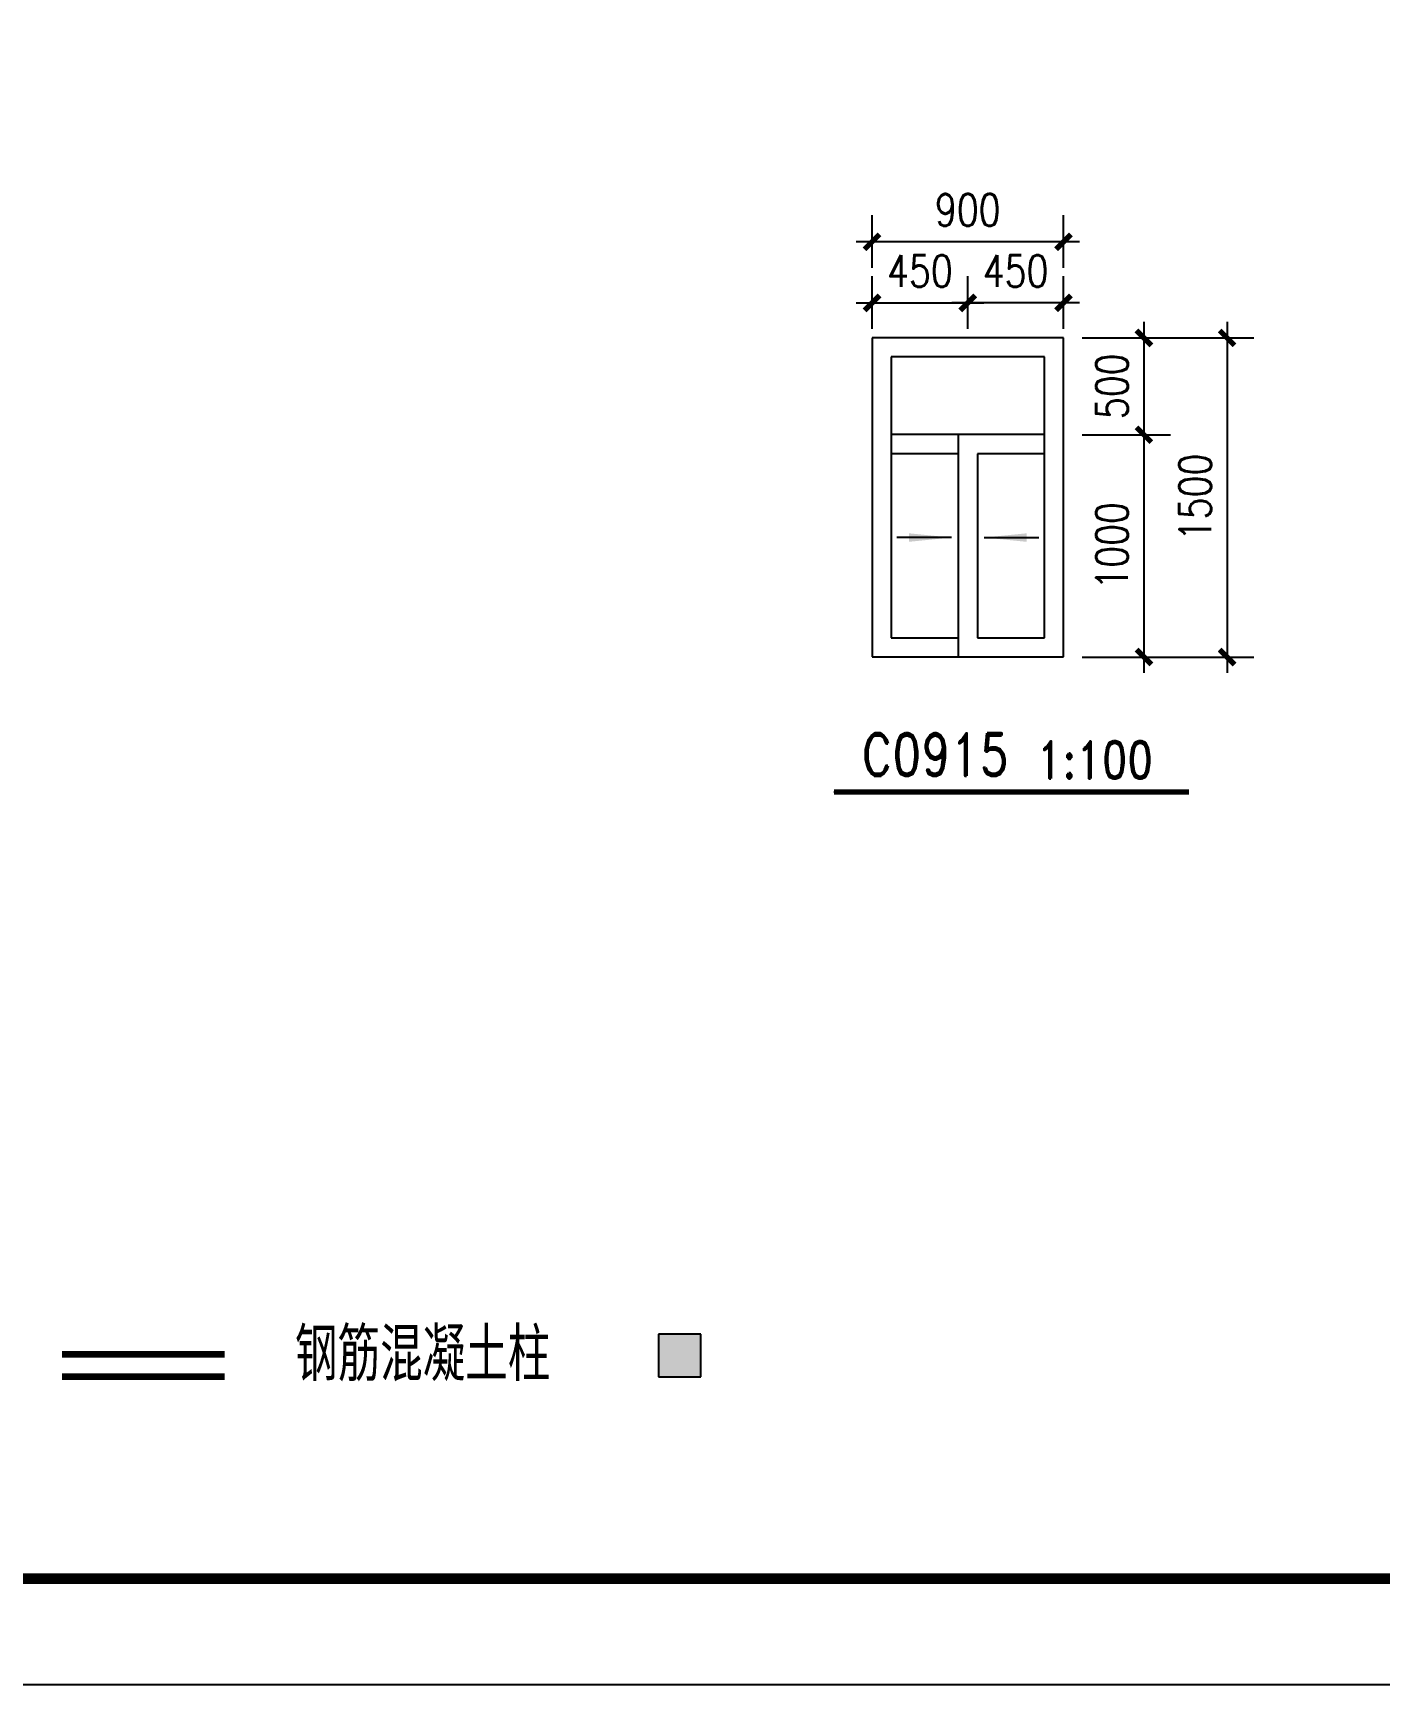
# Model space of a CAD drawing. Extents: x 575917 to 733065, y -270021 to -228021.
# Drawn here: x 619447 to 632109, y -270021 to -254492 of the extents above; entities that cross this region are included whole.
import ezdxf
from ezdxf.enums import TextEntityAlignment as Align

# ---------------------------------------------------------------- set-up
doc = ezdxf.new("R2010")
doc.units = 0
doc.header["$LTSCALE"] = 1000
doc.header["$MEASUREMENT"] = 0
doc.layers.get('0').update_dxf_attribs({"linetype": 'CONTINUOUS'})
doc.layers.get('DEFPOINTS').update_dxf_attribs({"linetype": 'CONTINUOUS'})
for name, color, linetype in [('1', 3, 'CONTINUOUS'), ('PUB_DIM', 3, 'CONTINUOUS'), ('PUB_SYMB', 3, 'CONTINUOUS'), ('PUB_TEXT', 7, 'CONTINUOUS'), ('PUB_TITLE', 4, 'CONTINUOUS'), ('PUB_WALL', 255, 'CONTINUOUS'), ('SOLID_HATCH', 251, 'CONTINUOUS'), ('WALL', 151, 'CONTINUOUS'), ('WINDOW', 2, 'CONTINUOUS')]:
    doc.layers.add(name, color=color, linetype=linetype)
doc.styles.add('CHINESE-3', font='romand.shx', dxfattribs={"width": 0.8, "bigfont": 'ochinese.shx'})
doc.styles.add('dim_font', font='SIMPLEX.shx', dxfattribs={"width": 0.8})
doc.styles.add('Hztxt', font='tssdeng.shx', dxfattribs={"width": 0.7, "bigfont": 'hztxt.shx'})
doc.dimstyles.new('DIMN', dxfattribs={"dimtxt": 300, "dimasz": 100, "dimexe": 250, "dimexo": 300, "dimgap": 0, "dimtad": 0, "dimdec": 0, "dimzin": 0, "dimdsep": 46, "dimtxsty": 'dim_font', "dimblk": 'ARCHTICK', "dimcen": 0.09, "dimdle": 150, "dimclrt": 7, "dimazin": 0, "dimtfac": 1, "dimtdec": 0, "dimtix": 1, "dimtmove": 2, "dimatfit": 3, "dimldrblk": 'ARCHTICK', "dimfxl": 1, "dimtvp": 1, "dimtolj": 1, "dimtzin": 0, "dimarcsym": 0})

# ---------------------------------------------------------------- blocks, each defined once
blk = doc.blocks.new('_FZH')
for p, q in [((-0.5, 0.5), (-0.5, -0.5)), ((0.5, 0.5), (-0.5, 0.5)), ((0.5, -0.5), (0.5, 0.5)), ((-0.5, -0.5), (0.5, -0.5))]:
    blk.add_line(p, q)
at = {"layer": 'SOLID_HATCH'}
blk.add_solid([(0.5, 0.5), (0.5, -0.5), (-0.5, 0.5), (-0.5, -0.5)], dxfattribs=at)
blk = doc.blocks.new('_archtick')
at = {"const_width": 0.5}
blk.add_lwpolyline([(-0.7, -0.7), (0.7, 0.7)], dxfattribs=at)
blk = doc.blocks.new('*D1628')
at = {"layer": 'DEFPOINTS', "color": 0, "transparency": 16777216}
for p in [(628234, -257029), (627334, -257572), (628234, -257572)]:
    blk.add_point(p, dxfattribs=at)
at = {"layer": 'PUB_DIM', "color": 0, "lineweight": -2, "transparency": 16777216}
for p, q in [((627334, -257272), (627334, -256779)), ((628234, -257272), (628234, -256779)), ((627184, -257029), (628384, -257029))]:
    blk.add_line(p, q, dxfattribs=at)
at = {"layer": 'PUB_DIM', "color": 0, "lineweight": -2, "transparency": 16777216, "xscale": 100, "yscale": 100, "zscale": 100, "rotation": 180}
blk.add_blockref('_archtick', (627334, -257029), dxfattribs=at)
at = {"layer": 'PUB_DIM', "color": 0, "lineweight": -2, "transparency": 16777216, "xscale": 100, "yscale": 100, "zscale": 100}
blk.add_blockref('_archtick', (628234, -257029), dxfattribs=at)
at = {"layer": 'PUB_DIM', "color": 7, "transparency": 16777216, "insert": (627784, -256729), "char_height": 300, "attachment_point": 5, "style": 'dim_font'}
blk.add_mtext('\\A1;450', dxfattribs=at)
blk = doc.blocks.new('*D1629')
at = {"layer": 'DEFPOINTS', "color": 0, "transparency": 16777216}
for p in [(628234, -257029), (628234, -257572), (629134, -257572)]:
    blk.add_point(p, dxfattribs=at)
at = {"layer": 'PUB_DIM', "color": 0, "lineweight": -2, "transparency": 16777216}
for p, q in [((628234, -257272), (628234, -256779)), ((629134, -257272), (629134, -256779)), ((629284, -257029), (628084, -257029))]:
    blk.add_line(p, q, dxfattribs=at)
at = {"layer": 'PUB_DIM', "color": 0, "lineweight": -2, "transparency": 16777216, "xscale": 100, "yscale": 100, "zscale": 100, "rotation": 180}
blk.add_blockref('_archtick', (628234, -257029), dxfattribs=at)
at = {"layer": 'PUB_DIM', "color": 0, "lineweight": -2, "transparency": 16777216, "xscale": 100, "yscale": 100, "zscale": 100}
blk.add_blockref('_archtick', (629134, -257029), dxfattribs=at)
at = {"layer": 'PUB_DIM', "color": 7, "transparency": 16777216, "insert": (628684, -256729), "char_height": 300, "attachment_point": 5, "style": 'dim_font'}
blk.add_mtext('\\A1;450', dxfattribs=at)
blk = doc.blocks.new('*D1630')
at = {"layer": 'DEFPOINTS', "color": 0, "transparency": 16777216}
for p in [(627334, -256455), (627334, -256998), (629134, -256998)]:
    blk.add_point(p, dxfattribs=at)
at = {"layer": 'PUB_DIM', "color": 0, "lineweight": -2, "transparency": 16777216}
for p, q in [((627334, -256698), (627334, -256205)), ((629134, -256698), (629134, -256205)), ((629284, -256455), (627184, -256455))]:
    blk.add_line(p, q, dxfattribs=at)
at = {"layer": 'PUB_DIM', "color": 0, "lineweight": -2, "transparency": 16777216, "xscale": 100, "yscale": 100, "zscale": 100, "rotation": 180}
blk.add_blockref('_archtick', (627334, -256455), dxfattribs=at)
at = {"layer": 'PUB_DIM', "color": 0, "lineweight": -2, "transparency": 16777216, "xscale": 100, "yscale": 100, "zscale": 100}
blk.add_blockref('_archtick', (629134, -256455), dxfattribs=at)
at = {"layer": 'PUB_DIM', "color": 7, "transparency": 16777216, "insert": (628234, -256155), "char_height": 300, "attachment_point": 5, "style": 'dim_font'}
blk.add_mtext('\\A1;900', dxfattribs=at)
blk = doc.blocks.new('*D1631')
at = {"layer": 'DEFPOINTS', "color": 0, "transparency": 16777216}
for p in [(629010, -257358), (629010, -258268), (629890, -258268)]:
    blk.add_point(p, dxfattribs=at)
at = {"layer": 'PUB_DIM', "color": 0, "lineweight": -2, "transparency": 16777216}
for p, q in [((629890, -257208), (629890, -258418)), ((629310, -257358), (630140, -257358)), ((629310, -258268), (630140, -258268))]:
    blk.add_line(p, q, dxfattribs=at)
at = {"layer": 'PUB_DIM', "color": 0, "lineweight": -2, "transparency": 16777216, "xscale": 100, "yscale": 100, "zscale": 100}
for p, rotation in [((629890, -257358), 90), ((629890, -258268), 270)]:
    blk.add_blockref('_archtick', p, dxfattribs=dict(at, rotation=rotation))
at = {"layer": 'PUB_DIM', "color": 7, "transparency": 16777216, "insert": (629590, -257813), "char_height": 300, "attachment_point": 5, "rotation": 90, "style": 'dim_font'}
blk.add_mtext('\\A1;500', dxfattribs=at)
blk = doc.blocks.new('*D1632')
at = {"layer": 'DEFPOINTS', "color": 0, "transparency": 16777216}
for p in [(629792, -257358), (629792, -260358), (630672, -260358)]:
    blk.add_point(p, dxfattribs=at)
at = {"layer": 'PUB_DIM', "color": 0, "lineweight": -2, "transparency": 16777216}
for p, q in [((630672, -257208), (630672, -260508)), ((630092, -257358), (630922, -257358)), ((630092, -260358), (630922, -260358))]:
    blk.add_line(p, q, dxfattribs=at)
at = {"layer": 'PUB_DIM', "color": 0, "lineweight": -2, "transparency": 16777216, "xscale": 100, "yscale": 100, "zscale": 100}
for p, rotation in [((630672, -257358), 90), ((630672, -260358), 270)]:
    blk.add_blockref('_archtick', p, dxfattribs=dict(at, rotation=rotation))
at = {"layer": 'PUB_DIM', "color": 7, "transparency": 16777216, "insert": (630372, -258858), "char_height": 300, "attachment_point": 5, "rotation": 90, "style": 'dim_font'}
blk.add_mtext('\\A1;1500', dxfattribs=at)
blk = doc.blocks.new('*D1633')
at = {"layer": 'DEFPOINTS', "color": 0, "transparency": 16777216}
for p in [(629010, -258268), (629010, -260358), (629890, -260358)]:
    blk.add_point(p, dxfattribs=at)
at = {"layer": 'PUB_DIM', "color": 0, "lineweight": -2, "transparency": 16777216}
for p, q in [((629890, -258118), (629890, -260508)), ((629310, -258268), (630140, -258268)), ((629310, -260358), (630140, -260358))]:
    blk.add_line(p, q, dxfattribs=at)
at = {"layer": 'PUB_DIM', "color": 0, "lineweight": -2, "transparency": 16777216, "xscale": 100, "yscale": 100, "zscale": 100}
for p, rotation in [((629890, -258268), 90), ((629890, -260358), 270)]:
    blk.add_blockref('_archtick', p, dxfattribs=dict(at, rotation=rotation))
at = {"layer": 'PUB_DIM', "color": 7, "transparency": 16777216, "insert": (629590, -259313), "char_height": 300, "attachment_point": 5, "rotation": 90, "style": 'dim_font'}
blk.add_mtext('\\A1;1000', dxfattribs=at)
blk = doc.blocks.new('_ARROW')
blk.add_solid([(0, 0), (-1, 0.1), (-1, -0.1)])

msp = doc.modelspace()

# ---------------------------------------------------------------- linework, layer by layer
at = {"layer": 'PUB_SYMB'}
for points in [[(628081.2, -259235.1), (627565.8, -259235.1)], [(628387, -259235.1), (628902.5, -259235.1)]]:
    msp.add_lwpolyline(points, dxfattribs=at)
at = {"layer": 'PUB_TEXT'}
for p, q in [((619720.4, -266893, 7.3), (621246.8, -266893, 7.3)), ((619720.4, -266893, 7.3), (621246.8, -266893, 7.3)), ((619720.4, -267143, 7.3), (621246.8, -267143, 7.3)), ((619720.4, -267143, 7.3), (621246.8, -267143, 7.3))]:
    msp.add_line(p, q, dxfattribs=at)
at = {"layer": 'PUB_TEXT', "const_width": 50}
for points in [[(619720.4, -266918), (621246.8, -266918)], [(619720.4, -266918), (621246.8, -266918)], [(619720.4, -267118), (621246.8, -267118)], [(619720.4, -267118), (621246.8, -267118)]]:
    msp.add_lwpolyline(points, dxfattribs=at)
at = {"layer": 'PUB_TEXT', "const_width": 25, "elevation": 7.3}
for points in [[(619720.4, -266893), (621246.8, -266893)], [(619720.4, -266893), (621246.8, -266893)], [(619720.4, -267143), (621246.8, -267143)], [(619720.4, -267143), (621246.8, -267143)]]:
    msp.add_lwpolyline(points, dxfattribs=at)
at = {"layer": 'PUB_TITLE'}
msp.add_lwpolyline([(575917, -270021.2), (575917, -228021.2), (650217, -228021.2), (650217, -270021.2)], close=True, dxfattribs=at)
msp.add_lwpolyline([(575917, -270021.2), (575917, -228021.2), (650217, -228021.2), (650217, -270021.2)], close=True, dxfattribs=at)
at = {"layer": 'PUB_TITLE', "const_width": 100}
msp.add_lwpolyline([(578417, -269021.2), (649217, -269021.2), (649217, -229021.2), (578417, -229021.2)], close=True, dxfattribs=at)
msp.add_lwpolyline([(578417, -269021.2), (649217, -269021.2), (649217, -229021.2), (578417, -229021.2)], close=True, dxfattribs=at)
at = {"layer": 'PUB_WALL', "const_width": 50}
msp.add_lwpolyline([(626975.1, -261626), (630312.3, -261626)], dxfattribs=at)
at = {"layer": 'WALL'}
for p, q in [((629134.1, -257357.7), (627334.1, -257357.7)), ((627334.1, -257357.7), (627334.1, -260357.7)), ((629134.1, -260357.7), (629134.1, -257357.7)), ((627334.1, -260357.7), (629134.1, -260357.7)), ((626975.1, -261626), (630294.8, -261626))]:
    msp.add_line(p, q, dxfattribs=at)
at = {"layer": 'WINDOW'}
for p, q in [((627514.1, -257537.7), (627514.1, -260177.7)), ((628954.1, -257537.7), (627514.1, -257537.7)), ((628954.1, -260177.7), (628954.1, -257537.7)), ((628954.1, -258267.7), (627514.1, -258267.7)), ((628144.1, -258267.7), (628144.1, -260357.7)), ((628144.1, -258447.7), (627514.1, -258447.7)), ((628324.1, -258447.7), (628324.1, -260177.7)), ((628954.1, -258447.7), (628324.1, -258447.7)), ((627514.1, -260177.7), (628144.1, -260177.7)), ((628324.1, -260177.7), (628954.1, -260177.7))]:
    msp.add_line(p, q, dxfattribs=at)

# ---------------------------------------------------------------- block references
at = {"layer": 'PUB_SYMB', "yscale": 400, "zscale": 400}
for p, xscale in [((628081.2, -259235.1), 400), ((628387, -259235.1), -400)]:
    msp.add_blockref('_ARROW', p, dxfattribs=dict(at, xscale=xscale))
at = {"layer": 'PUB_TEXT', "xscale": 400, "yscale": 400, "zscale": 400}
msp.add_blockref('_FZH', (625525.6, -266924.3), dxfattribs=at)
msp.add_blockref('_FZH', (625525.6, -266924.3), dxfattribs=at)

# ---------------------------------------------------------------- texts
at = {"layer": '1', "style": 'CHINESE-3', "width": 0.8}
msp.add_text('C0915', height=400, dxfattribs=at).set_placement((627928.5, -261275.3), align=Align.MIDDLE_CENTER)
msp.add_text('1:100', height=350, dxfattribs=at).set_placement((628883, -261499.5))
at = {"layer": 'PUB_TEXT', "style": 'Hztxt', "width": 0.8}
msp.add_text('钢筋混凝土柱', height=500, dxfattribs=at).set_placement((621909.5, -267165))
msp.add_text('钢筋混凝土柱', height=500, dxfattribs=at).set_placement((621909.5, -267165))

# ---------------------------------------------------------------- dimensions: what is measured, and where the dimension line sits
at = {"layer": 'PUB_DIM'}
for base, p1, p2, angle, text, picture, middle in [((627334.1, -256455), (629134.1, -256998), (627334.1, -256998), 180, '900', '*D1630', (628234.1, -256155)), ((628234.1, -257029.2), (629134.1, -257572.2), (628234.1, -257572.2), 180, '450', '*D1629', (628684.1, -256729.2)), ((629889.6, -258267.7), (629009.9, -257357.7), (629009.9, -258267.7), 270, '500', '*D1631', (629589.6, -257812.7)), ((630671.9, -260357.7), (629792.2, -257357.7), (629792.2, -260357.7), 270, '1500', '*D1632', (630371.9, -258857.7)), ((629889.6, -260357.7), (629009.9, -258267.7), (629009.9, -260357.7), 270, '1000', '*D1633', (629589.6, -259312.7))]:
    dim = msp.add_linear_dim(base=base, p1=p1, p2=p2, angle=angle, text=text, dimstyle='DIMN', dxfattribs=at)
    dim.commit()
    dim.dimension.update_dxf_attribs({"geometry": picture, "text_midpoint": middle})
dim = msp.add_linear_dim(base=(628234.1, -257029.2), p1=(627334.1, -257572.2), p2=(628234.1, -257572.2), text='450', dimstyle='DIMN', dxfattribs=at)
dim.commit()
dim.dimension.update_dxf_attribs({"geometry": '*D1628', "text_midpoint": (627784.1, -256729.2)})

doc.saveas('drawing.dxf')
